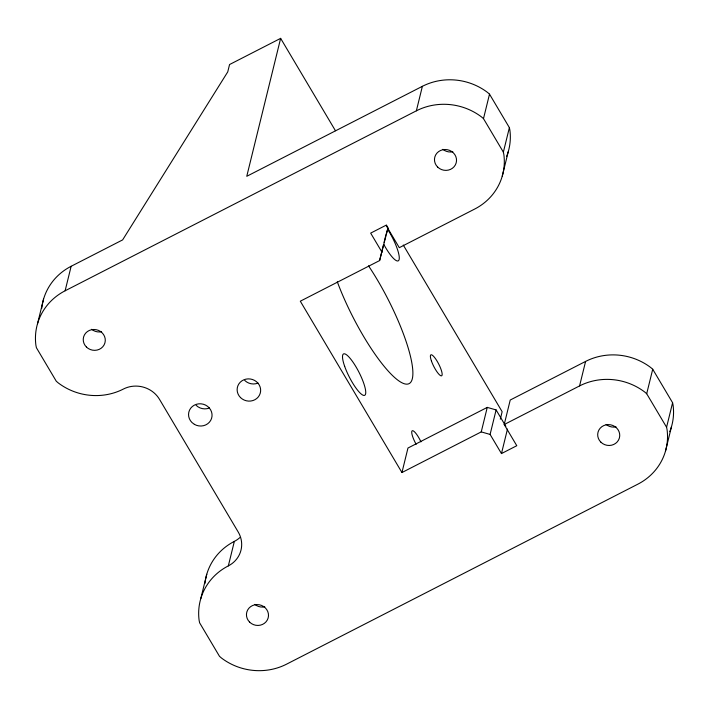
<?xml version="1.0" encoding="UTF-8"?>
<svg xmlns="http://www.w3.org/2000/svg" width="709" height="709" viewBox="0 0 709 709"><rect width="100%" height="100%" fill="white"/><g stroke="black" fill="none" stroke-linecap="round" stroke-linejoin="round"><path stroke-width="1.06" d="M37.533 323.685L43.55 299.18M386.423 225.028L388.045 227.757L379.607 260.575L300.306 301.201L401.95 472.531L481.243 431.896L490.096 434.431L501.458 453.574L516.781 445.713L504.214 424.531L579.572 385.918A59.015 55.453 13.8 0 1 644.765 392.059L646.697 393.743L666.575 427.243L667.072 429.663A59.015 55.453 13.8 0 1 637.861 484.167L286.622 664.138A59.015 55.453 13.8 0 1 221.43 657.996L219.489 656.312L199.619 622.812L199.123 620.393A59.015 55.453 13.8 0 1 228.333 565.888A26.552 24.957 13.8 0 0 238.206 531.998L159.516 399.362A26.552 24.957 13.8 0 0 123.41 389.037A59.015 55.453 13.8 0 1 58.218 382.895L56.277 381.22L36.407 347.72L35.911 345.301A59.015 55.453 13.8 0 1 65.122 290.787L71.139 266.283L122.63 239.899L227.749 71.884L229.556 64.537L280.64 38.357L335.454 130.74M280.64 38.357L246.759 176.302L422.378 86.321A59.015 55.453 13.8 0 1 487.57 92.462L489.511 94.137L509.381 127.638L509.877 130.057A59.015 55.453 13.8 0 1 506.563 156.574M200.744 598.786L206.762 574.281M228.333 565.888L234.351 541.384A26.552 24.957 13.8 0 0 239.855 537.582M65.122 290.787L416.36 110.826L422.378 86.321M379.607 260.575L383.525 244.596M384.056 242.46L385.625 236.07M382.027 252.262L370.665 233.119L385.997 225.267L399.291 247.68L474.649 209.075A59.015 55.453 13.8 0 0 503.86 154.562L503.363 152.143L483.494 118.642L489.511 94.137M401.95 472.531L407.967 448.026L487.26 407.391L496.114 409.926L505.854 426.331M503.363 152.143L509.381 127.638M502.238 176.178L508.256 151.673M481.243 431.896L487.26 407.391M490.096 434.431L496.114 409.926M500.306 419.196L502.14 411.707L403.261 245.03M504.214 424.531L510.232 400.027L585.59 361.422A59.015 55.453 13.8 0 1 650.782 367.563L652.723 369.238L672.593 402.739L673.089 405.158A59.015 55.453 13.8 0 1 669.766 431.675M501.458 453.574L507.476 429.069M579.572 385.918L585.59 361.422M646.697 393.743L652.723 369.238M666.575 427.243L672.593 402.739M665.45 451.27L671.467 426.774M385.926 235.033L387.743 228.803M483.494 118.642L481.553 116.967A59.015 55.453 13.8 0 0 416.36 110.826M452.821 151.735A11.069 10.396 13.8 0 1 442.886 149.333M101.582 331.706A11.069 10.396 13.8 0 1 91.647 329.295M264.785 606.807A11.069 10.396 13.8 0 1 254.859 604.396M616.024 426.836A11.069 10.396 13.8 0 1 606.098 424.434M258.023 383.09A11.805 11.087 13.8 0 1 244.747 380.449M41.751 308.326A59.015 55.453 13.8 0 1 71.139 266.283M204.963 583.427A59.015 55.453 13.8 0 1 234.351 541.384M416.148 444.304A11.805 2.739 62.9 0 1 412.23 430.744A11.805 2.739 62.9 0 1 420.951 441.849M368.529 265.848A84.832 19.675 62.9 0 1 409.155 383.596A84.832 19.675 62.9 0 1 337.298 281.774M387.531 229.193A23.237 5.388 62.9 0 1 399.132 259.503A23.237 5.388 62.9 0 1 383.799 244.392M209.439 407.985A11.805 11.087 13.8 0 1 196.154 405.344M194.372 424.345L191.944 422.493A11.805 11.087 13.8 0 1 196.34 404.316A11.805 11.087 13.8 0 1 212.018 416.245A11.805 11.087 13.8 0 1 194.372 424.345M249.639 622.139A11.069 10.396 13.8 0 0 268.117 618.053A11.069 10.396 13.8 0 0 254.673 604.848A11.069 10.396 13.8 0 0 249.639 622.139M437.666 167.076A11.069 10.396 13.8 0 0 456.144 162.99A11.069 10.396 13.8 0 0 442.708 149.776A11.069 10.396 13.8 0 0 437.666 167.076M600.877 442.168A11.069 10.396 13.8 0 0 619.356 438.091A11.069 10.396 13.8 0 0 605.911 424.877A11.069 10.396 13.8 0 0 600.877 442.168M240.537 397.598A11.805 11.087 13.8 0 0 260.238 393.247A11.805 11.087 13.8 0 0 245.908 379.155A11.805 11.087 13.8 0 0 240.537 397.598M86.427 347.038A11.069 10.396 13.8 0 0 104.905 342.952A11.069 10.396 13.8 0 0 91.47 329.747A11.069 10.396 13.8 0 0 86.427 347.038M431.471 361.12A11.805 2.739 62.9 0 0 441.654 375.797A11.805 2.739 62.9 0 0 435.689 358.967A11.805 2.739 62.9 0 0 431.471 361.12M344.68 366.393A23.237 5.388 62.9 0 0 364.727 395.294A23.237 5.388 62.9 0 0 352.993 362.148A23.237 5.388 62.9 0 0 344.68 366.393"/></g></svg>
